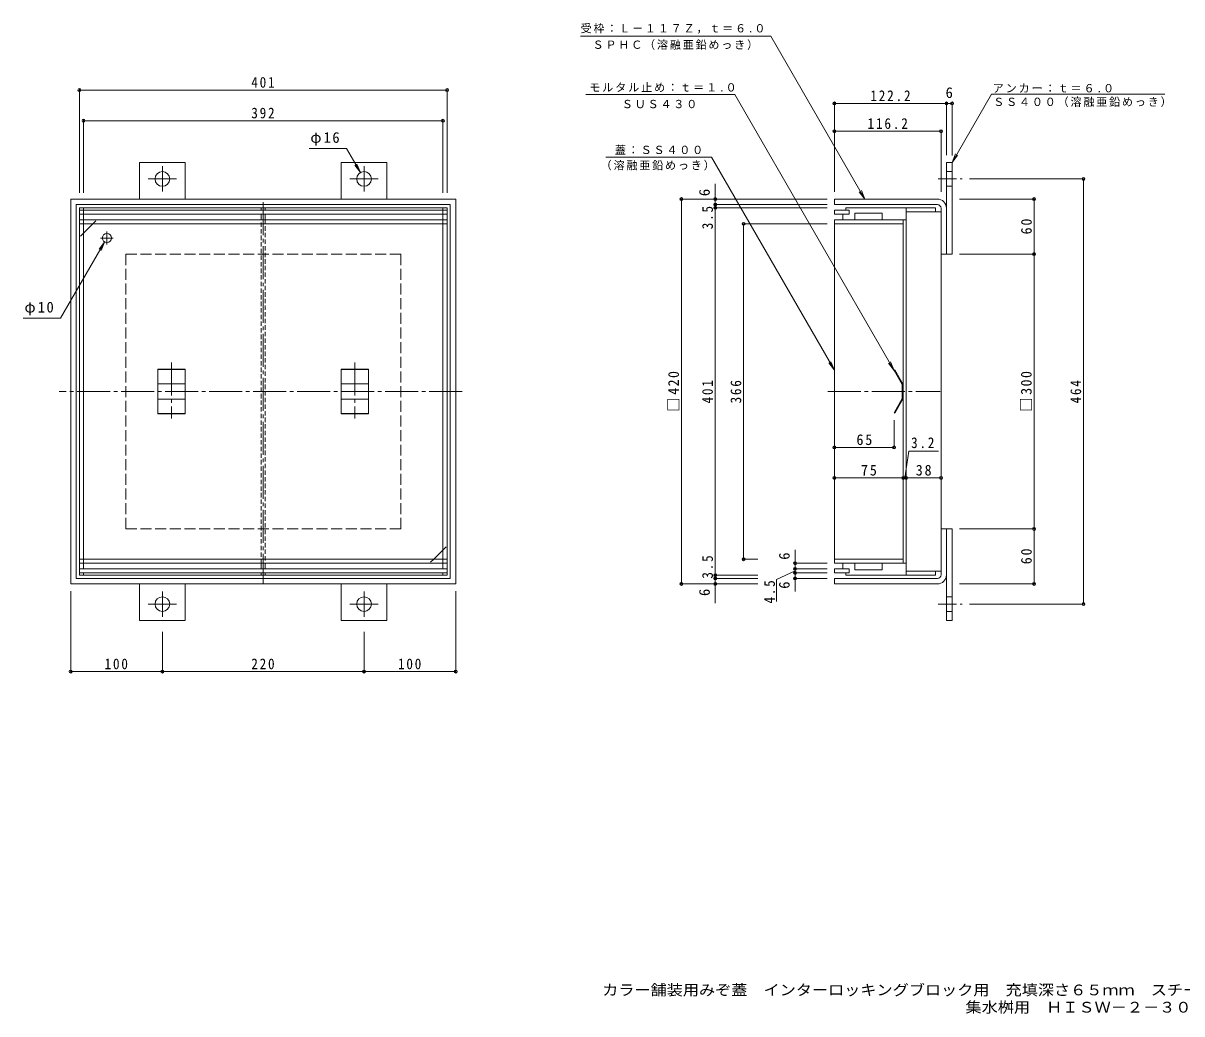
# Model space of a CAD drawing. Units: millimetres, scale not verified. Extents: x -806 to 1117, y -778 to 761.
# Drawn here: x -806 to 457, y -778 to 303 of the extents above; entities that cross this region are included whole.
import ezdxf
from ezdxf.enums import TextEntityAlignment as Align

# ---------------------------------------------------------------- set-up
doc = ezdxf.new("R2010")
doc.units = ezdxf.units.MM
doc.header["$LTSCALE"] = 4
doc.header["$PDMODE"] = 32
doc.header["$PDSIZE"] = 3.2
for name, pattern in [('CHAIN1', [8, 5, -1, 1, -1]), ('CHAIN2', [12, 9, -1, 1, -1]), ('DASHED1', [1.8, 1.2, -0.6]), ('DASHED3', [4, 3, -1])]:
    doc.linetypes.add(name, pattern=pattern)
for name, color, linetype, lineweight in [('0-0_通り芯', 7, 'CHAIN2', 9), ('0-1_躯体', 2, 'DASHED3', 9), ('0-2_仕上', 7, 'Continuous', 9), ('0-3_建具', 4, 'Continuous', 9), ('0-4_その他', 7, 'Continuous', 9), ('0-5_寸法', 7, 'Continuous', 9)]:
    doc.layers.add(name, color=color, linetype=linetype, lineweight=lineweight)
doc.layers.add('F-4_F-4ﾚｲﾔ', color=2, linetype='Continuous')
doc.styles.add('ＭＳ ゴシック', font='')
doc.styles.get('ＭＳ ゴシック').set_extended_font_data('MS Gothic')

msp = doc.modelspace()

# ---------------------------------------------------------------- linework, layer by layer
at = {"layer": '0-0_通り芯'}
for p, q in [((-644.609, -67.254), (-644.609, -128.283)), ((-444.609, -67.254), (-444.609, -128.283)), ((-327.454, -98.776), (-767.155, -98.776)), ((71.379, -98.776), (193.765, -98.776))]:
    msp.add_line(p, q, dxfattribs=at)
at = {"layer": '0-1_躯体'}
msp.add_lwpolyline([(-694.609, -248.776), (-694.609, 51.224), (-394.609, 51.224), (-394.609, -248.776)], close=True, dxfattribs=at)
at = {"layer": '0-2_仕上'}
for p, q in [((-745.109, 231.465), (-745.109, 118.187)), ((-745.109, 230.265), (-344.109, 230.265)), ((-344.109, 231.465), (-344.109, 118.187)), ((-745.109, 101.724), (-745.109, -299.276)), ((-344.109, 101.724), (-745.109, 101.724)), ((-542.359, 99.224), (-542.359, 101.724)), ((-348.609, 101.724), (-348.609, 99.224)), ((-344.109, 101.724), (-348.609, 101.724)), ((-344.109, 101.724), (-344.109, -299.276)), ((90.958, 101.724), (90.958, 99.224)), ((156.658, 101.724), (90.958, 101.724)), ((156.658, 101.724), (156.658, 97.224)), ((-344.109, 99.224), (-745.109, 99.224)), ((-344.109, 94.724), (-745.109, 94.724)), ((-344.109, 88.724), (-745.109, 88.724)), ((-740.609, 94.724), (-740.609, 88.724)), ((-546.859, 88.724), (-546.859, 94.724)), ((-542.359, 88.724), (-542.359, 94.724)), ((-348.609, 94.724), (-348.609, 88.724)), ((78.458, 99.224), (78.458, 94.724)), ((94.458, 99.224), (78.458, 99.224)), ((94.458, 94.724), (78.458, 94.724)), ((156.658, 88.724), (78.458, 88.724)), ((78.458, -286.276), (78.458, 88.724)), ((87.458, 94.724), (87.458, 88.724)), ((94.458, 99.224), (94.458, 94.724)), ((100.658, 95.724), (100.658, 88.724)), ((130.658, 95.724), (100.658, 95.724)), ((130.658, 95.724), (130.658, 88.724)), ((153.458, -286.276), (153.458, 88.724)), ((-344.109, 84.224), (-745.109, 84.224)), ((-740.609, 84.224), (-740.609, -281.776)), ((-730.609, 84.224), (-740.609, 74.224)), ((-348.609, 84.224), (-348.609, -281.776)), ((153.458, 84.224), (78.458, 84.224)), ((-358.609, -281.776), (-348.609, -271.776)), ((-344.109, -281.776), (-745.109, -281.776)), ((-344.109, -286.276), (-745.109, -286.276)), ((-740.609, -292.276), (-740.609, -286.276)), ((-348.609, -292.276), (-348.609, -286.276)), ((153.458, -281.776), (78.458, -281.776)), ((156.658, -286.276), (78.458, -286.276)), ((87.458, -292.276), (87.458, -286.276)), ((100.658, -293.276), (100.658, -286.276)), ((130.658, -293.276), (130.658, -286.276)), ((-344.109, -292.276), (-745.109, -292.276)), ((-344.109, -296.776), (-745.109, -296.776)), ((-542.359, -296.776), (-542.359, -299.276)), ((-348.609, -299.276), (-348.609, -296.776)), ((-344.109, -299.276), (-348.609, -299.276)), ((78.458, -296.776), (78.458, -292.276)), ((94.458, -292.276), (78.458, -292.276)), ((94.458, -296.776), (78.458, -296.776)), ((90.958, -299.276), (90.958, -296.776)), ((156.658, -299.276), (90.958, -299.276)), ((94.458, -296.776), (94.458, -292.276)), ((130.658, -293.276), (100.658, -293.276)), ((156.658, -299.276), (156.658, -294.776))]:
    msp.add_line(p, q, dxfattribs=at)
at = {"layer": '0-2_仕上', "linetype": 'CHAIN2'}
for p, q in [((-544.609, 108.024), (-544.609, -308.599)), ((-708.109, 68.724), (-722.109, 68.724)), ((-715.109, 75.724), (-715.109, 61.724))]:
    msp.add_line(p, q, dxfattribs=at)
at = {"layer": '0-2_仕上', "color": 2}
for p, q in [((156.658, 101.724), (188.659, 101.724)), ((156.658, 101.724), (156.658, -299.276)), ((188.659, 101.724), (188.659, 97.224)), ((-740.609, 88.724), (-740.609, 94.724)), ((-546.859, 88.724), (-546.859, 94.724)), ((-542.359, 88.724), (-542.359, 94.724)), ((-348.609, 88.724), (-348.609, 94.724)), ((194.659, 97.224), (156.658, 97.224)), ((194.659, -294.776), (194.659, 97.224)), ((-740.609, 84.224), (-740.609, 75.724)), ((-348.609, 84.224), (-348.609, 75.724)), ((-740.609, -273.276), (-740.609, -281.776)), ((-348.609, -273.276), (-348.609, -281.776)), ((-740.609, -286.276), (-740.609, -292.276)), ((-546.859, -286.276), (-546.859, -292.276)), ((-542.359, -286.276), (-542.359, -292.276)), ((-348.609, -286.276), (-348.609, -292.276)), ((-344.109, -299.276), (-745.109, -299.276)), ((194.659, -294.776), (156.658, -294.776)), ((156.658, -299.276), (188.659, -299.276)), ((188.659, -299.276), (188.659, -294.776))]:
    msp.add_line(p, q, dxfattribs=at)
at = {"layer": '0-2_仕上', "color": 2, "linetype": 'DASHED1'}
for p, q in [((-740.609, 94.724), (-740.609, 99.224)), ((-740.609, 88.724), (-740.609, 84.224)), ((-546.859, -286.276), (-546.859, 88.724)), ((-542.359, 88.724), (-542.359, -286.276)), ((-348.609, 94.724), (-348.609, 99.224)), ((-348.609, 88.724), (-348.609, 84.224)), ((-740.609, 75.724), (-740.609, -273.276)), ((-348.609, 75.724), (-348.609, -273.276)), ((-740.609, -281.776), (-740.609, -286.276)), ((-348.609, -281.776), (-348.609, -286.276))]:
    msp.add_line(p, q, dxfattribs=at)
at = {"layer": '0-2_仕上', "linetype": 'DASHED1'}
for p, q in [((-730.609, 84.224), (-726.109, 88.724)), ((-740.609, 74.224), (-745.109, 69.725)), ((-348.609, -271.776), (-344.109, -267.276)), ((-358.609, -281.776), (-363.109, -286.276))]:
    msp.add_line(p, q, dxfattribs=at)
at = {"layer": '0-2_仕上', "color": 3}
for p, q in [((-659.609, -74.321), (-659.609, -123.23)), ((-659.609, -74.321), (-629.609, -74.321)), ((-659.609, -74.821), (-629.609, -74.821)), ((-629.609, -123.23), (-629.609, -74.321)), ((-459.609, -123.23), (-459.609, -74.321)), ((-429.609, -74.321), (-459.609, -74.321)), ((-429.609, -74.821), (-459.609, -74.821)), ((-429.609, -74.321), (-429.609, -123.23)), ((143.458, -75.687), (144.325, -75.187)), ((-659.609, -90.41), (-629.609, -90.41)), ((-429.609, -90.41), (-459.609, -90.41)), ((-659.609, -107.142), (-629.609, -107.142)), ((-429.609, -107.142), (-459.609, -107.142)), ((152.458, -106.276), (143.458, -121.864)), ((153.458, -106.544), (144.325, -122.364)), ((-659.609, -122.73), (-629.609, -122.73)), ((-659.609, -123.23), (-629.609, -123.23)), ((-429.609, -122.73), (-459.609, -122.73)), ((-429.609, -123.23), (-459.609, -123.23)), ((143.458, -121.864), (144.325, -122.364))]:
    msp.add_line(p, q, dxfattribs=at)
at = {"layer": '0-2_仕上'}
for points in [[(-745.109, 101.724), (-740.609, 101.724), (-740.609, 99.224)], [(-546.859, 99.224), (-546.859, 101.724), (-542.359, 101.724)], [(-745.109, -299.276), (-740.609, -299.276), (-740.609, -296.776)], [(-546.859, -296.776), (-546.859, -299.276), (-542.359, -299.276)]]:
    msp.add_lwpolyline(points, dxfattribs=at)
at = {"layer": '0-2_仕上', "color": 3}
for points in [[(152.458, -106.276), (152.458, -91.276), (143.458, -75.687)], [(153.458, -106.544), (153.458, -91.008), (144.325, -75.187)]]:
    msp.add_lwpolyline(points, dxfattribs=at)
at = {"layer": '0-2_仕上'}
msp.add_circle((-715.109, 68.724), 5, dxfattribs=at)
for p in [(-745.109, 230.265), (-344.109, 230.265)]:
    msp.add_point(p, dxfattribs=at)
at = {"layer": '0-3_建具'}
for p, q in [((-679.609, 151.224), (-629.609, 151.224)), ((-679.609, 111.224), (-679.609, 151.224)), ((-629.609, 151.224), (-629.609, 111.224)), ((-409.609, 151.224), (-459.609, 151.224)), ((-459.609, 151.224), (-459.609, 111.224)), ((-409.609, 111.224), (-409.609, 151.224)), ((200.658, 151.224), (206.659, 151.224)), ((200.658, 51.224), (200.658, 151.224)), ((200.658, 141.224), (206.659, 141.224)), ((206.659, 51.224), (206.659, 151.224)), ((200.658, 125.224), (206.659, 125.224)), ((190.659, 105.224), (78.459, 105.224)), ((200.658, 51.224), (206.659, 51.224)), ((200.658, -248.776), (206.659, -248.776)), ((200.658, -248.776), (200.658, -348.776)), ((206.659, -248.776), (206.659, -348.776)), ((190.659, -302.776), (78.459, -302.776)), ((-679.609, -308.776), (-679.609, -348.776)), ((-629.609, -348.776), (-629.609, -308.776)), ((-459.609, -348.776), (-459.609, -308.776)), ((-409.609, -308.776), (-409.609, -348.776)), ((200.658, -322.776), (206.659, -322.776)), ((200.658, -338.776), (206.659, -338.776)), ((-679.609, -348.776), (-629.609, -348.776)), ((-409.609, -348.776), (-459.609, -348.776)), ((200.658, -348.776), (206.659, -348.776))]:
    msp.add_line(p, q, dxfattribs=at)
at = {"layer": '0-3_建具', "linetype": 'CHAIN1'}
for p, q in [((-654.609, 133.224), (-654.609, 147.044)), ((-434.609, 133.224), (-434.609, 147.044)), ((-654.609, 133.224), (-670.081, 133.224)), ((-654.609, 133.224), (-639.137, 133.224)), ((-654.609, 133.224), (-654.609, 119.404)), ((-434.609, 133.224), (-450.081, 133.224)), ((-434.609, 133.224), (-434.609, 119.404)), ((-434.609, 133.224), (-419.137, 133.224)), ((191.731, 133.224), (217.67, 133.224)), ((-654.609, -330.776), (-654.609, -316.956)), ((-434.609, -330.776), (-434.609, -316.956)), ((-654.609, -330.776), (-670.081, -330.776)), ((-654.609, -330.776), (-654.609, -344.596)), ((-654.609, -330.776), (-639.137, -330.776)), ((-434.609, -330.776), (-450.081, -330.776)), ((-434.609, -330.776), (-434.609, -344.596)), ((-434.609, -330.776), (-419.137, -330.776)), ((191.731, -330.776), (217.67, -330.776))]:
    msp.add_line(p, q, dxfattribs=at)
at = {"layer": '0-3_建具'}
for points in [[(-754.609, -308.776), (-754.609, 111.224), (-334.609, 111.224), (-334.609, -308.776)], [(-748.609, -302.776), (-748.609, 105.224), (-340.609, 105.224), (-340.609, -302.776)]]:
    msp.add_lwpolyline(points, close=True, dxfattribs=at)
for points in [[(78.459, 105.224), (78.459, 111.224), (190.659, 111.224)], [(194.659, 101.224), (194.659, 51.224), (200.658, 51.224)], [(194.659, -298.776), (194.659, -248.776), (200.658, -248.776)], [(78.459, -302.776), (78.459, -308.776), (190.659, -308.776)]]:
    msp.add_lwpolyline(points, dxfattribs=at)
for centre in [(-654.609, 133.224), (-434.609, 133.224), (-654.609, -330.776), (-434.609, -330.776)]:
    msp.add_circle(centre, 8, dxfattribs=at)
for centre, radius, start, end in [((190.659, 101.224), 10, 0, 90), ((190.659, 101.224), 4, 0, 90), ((190.659, -298.776), 4, 270, 0), ((190.659, -298.776), 10, 270, 0)]:
    msp.add_arc(centre, radius, start, end, dxfattribs=at)
at = {"layer": '0-4_その他'}
for p, q in [((78.459, 216.862), (78.459, 119.224)), ((78.459, 215.662), (200.658, 215.662)), ((200.658, 216.862), (200.658, 159.224)), ((200.658, 215.662), (206.659, 215.662)), ((206.659, 216.862), (206.659, 158.974)), ((-740.609, 197.986), (-740.609, 118.187)), ((-740.609, 196.786), (-348.609, 196.786)), ((-348.609, 197.986), (-348.609, 118.187)), ((78.459, 185.283), (194.659, 185.283)), ((194.659, 186.483), (194.659, 119.224)), ((-438.609, 140.152), (-442.436, 149.391)), ((-51.608, 111.224), (-51.608, 127.711)), ((351.257, 133.224), (225.67, 133.224)), ((350.057, -330.776), (350.057, 133.224)), ((-89.689, 111.224), (70.459, 111.224)), ((-88.489, 111.224), (-88.489, -308.776)), ((-52.808, 105.224), (70.459, 105.224)), ((-52.808, 101.724), (70.459, 101.724)), ((-51.608, 105.224), (-51.608, 111.224)), ((-51.608, 101.724), (-51.608, 105.224)), ((-51.608, -299.276), (-51.608, 101.724)), ((297.396, 111.224), (214.659, 111.224)), ((296.196, 111.224), (296.196, 51.224)), ((-21.852, 84.224), (70.459, 84.224)), ((-20.652, 84.224), (-20.652, -281.776)), ((-765.605, -18.737), (-717.609, 64.394)), ((-717.609, 64.394), (-723.697, 56.461)), ((-717.609, 64.394), (-721.436, 55.155)), ((297.396, 51.224), (214.659, 51.224)), ((296.196, 51.224), (296.196, -248.776)), ((-806.422, -18.737), (-765.605, -18.737)), ((143.458, -160.944), (143.458, -129.864)), ((78.458, -159.744), (143.458, -159.744)), ((78.458, -193.048), (153.458, -193.048)), ((153.458, -193.048), (156.658, -193.048)), ((156.658, -193.048), (194.659, -193.048)), ((297.396, -248.776), (214.659, -248.776)), ((296.196, -248.776), (296.196, -308.776)), ((35.49, -286.276), (35.49, -271.508)), ((-21.852, -281.776), (-5.296, -281.776)), ((34.29, -286.276), (70.459, -286.276)), ((35.49, -292.276), (35.49, -286.276)), ((-52.808, -299.276), (-5.296, -299.276)), ((-52.808, -302.776), (-5.296, -302.776)), ((-51.608, -302.776), (-51.608, -299.276)), ((-51.608, -308.776), (-51.608, -302.776)), ((34.29, -292.276), (70.459, -292.276)), ((34.29, -296.776), (70.459, -296.776)), ((34.29, -302.776), (70.459, -302.776)), ((35.49, -296.776), (35.49, -292.276)), ((35.49, -302.776), (35.49, -296.776)), ((35.49, -302.776), (35.49, -317.05)), ((-89.689, -308.776), (-5.296, -308.776)), ((-51.608, -308.776), (-51.608, -329.929)), ((297.396, -308.776), (214.659, -308.776)), ((-754.609, -405.633), (-754.609, -316.776)), ((-334.609, -405.633), (-334.609, -316.776)), ((351.257, -330.776), (225.67, -330.776)), ((-654.609, -405.633), (-654.609, -361.159)), ((-434.609, -405.633), (-434.609, -361.159)), ((-754.609, -404.433), (-654.609, -404.433)), ((-654.609, -404.433), (-434.609, -404.433)), ((-434.609, -404.433), (-334.609, -404.433))]:
    msp.add_line(p, q, dxfattribs=at)
for points in [[(-494.615, 166.46), (-453.798, 166.46), (-438.609, 140.152), (-444.697, 148.086)], [(155.058, -193.048), (159.459, -164.039), (191.967, -164.039)], [(35.49, -294.526), (15.273, -303.946), (15.273, -327.777)]]:
    msp.add_lwpolyline(points, dxfattribs=at)
for p in [(78.459, 215.662), (200.658, 215.662), (206.659, 215.662), (-740.609, 196.786), (-348.609, 196.786), (78.459, 185.283), (194.659, 185.283), (350.057, 133.224), (-88.489, 111.224), (-51.608, 111.224), (-51.608, 105.224), (-51.608, 101.724), (296.196, 111.224), (-20.652, 84.224), (296.196, 51.224), (78.458, -159.744), (143.458, -159.744), (78.458, -193.048), (153.458, -193.048), (156.658, -193.048), (194.659, -193.048), (296.196, -248.776), (-20.652, -281.776), (35.49, -286.276), (-51.608, -299.276), (-51.608, -302.776), (35.49, -292.276), (35.49, -296.776), (35.49, -302.776), (-88.489, -308.776), (-51.608, -308.776), (296.196, -308.776), (350.057, -330.776), (-754.609, -404.433), (-654.609, -404.433), (-434.609, -404.433), (-334.609, -404.433)]:
    msp.add_point(p, dxfattribs=at)
at = {"layer": '0-5_寸法'}
for p, q in [((-198.478, 288.864), (9.057, 288.864)), ((9.057, 288.864), (111.617, 111.224)), ((-192.872, 225.408), (-30.379, 225.408)), ((-30.379, 225.408), (143.458, -75.687)), ((249.68, 225.738), (206.659, 151.224)), ((249.68, 225.738), (438.712, 225.738)), ((-170.99, 156.885), (-55.679, 156.885)), ((-55.679, 156.885), (78.458, -75.447)), ((206.659, 151.224), (210.485, 160.463)), ((206.659, 151.224), (212.746, 159.158)), ((111.617, 111.224), (105.529, 119.158)), ((111.617, 111.224), (107.79, 120.463)), ((78.458, -75.447), (72.371, -67.513)), ((78.458, -75.447), (74.631, -66.208)), ((143.458, -75.687), (137.371, -67.754)), ((143.458, -75.687), (139.632, -66.449))]:
    msp.add_line(p, q, dxfattribs=at)

# ---------------------------------------------------------------- texts
at = {"layer": '0-2_仕上', "color": 2, "insert": (-557.609, 232.665), "char_height": 11.73, "attachment_point": 7, "style": 'ＭＳ ゴシック'}
msp.add_mtext('\\T1.27;\\W0.9;401', dxfattribs=at)
at = {"layer": '0-4_その他', "color": 2, "style": 'ＭＳ ゴシック'}
msp.add_text('6', height=11.73, dxfattribs=at).set_placement((199.659, 218.062), align=Align.BOTTOM_LEFT)
for p in [(-54.008, 114.423), (33.09, -282.393), (-54.008, -321.981), (33.09, -314.056)]:
    msp.add_text('6', height=11.73, rotation=90, dxfattribs=at).set_placement(p, align=Align.BOTTOM_LEFT)
at = {"layer": '0-4_その他', "color": 2, "char_height": 11.73, "attachment_point": 7, "style": 'ＭＳ ゴシック'}
for s, insert in [('\\T1.28;\\W0.9;122.2', (117.559, 218.062)), ('\\T1.27;\\W0.9;392', (-557.609, 199.186)), ('\\T1.28;\\W0.9;116.2', (114.559, 187.683)), ('\\T1.19;φ16', (-493.168, 169.468)), ('\\T1.19;φ10', (-804.974, -15.729)), ('\\T1.27;\\W0.95;65', (102.458, -157.344)), ('\\T1.27;\\W0.9;3.2', (162.033, -160.66)), ('\\T1.27;\\W0.95;75', (107.458, -190.648)), ('\\T1.27;\\W0.95;38', (167.159, -190.648)), ('\\T1.27;\\W0.9;100', (-717.609, -402.033)), ('\\T1.27;\\W0.9;220', (-557.609, -402.033)), ('\\T1.27;\\W0.9;100', (-397.609, -402.033))]:
    msp.add_mtext(s, dxfattribs=dict(at, insert=insert))
at = {"layer": '0-4_その他', "color": 2, "char_height": 11.73, "attachment_point": 7, "rotation": 90, "style": 'ＭＳ ゴシック'}
for s, insert in [('\\T1.27;\\W0.9;3.5', (-54.008, 78.285)), ('\\T1.27;\\W0.95;60', (293.796, 72.724)), ('\\T1.21;\\W0.95;□420', (-90.889, -120.776)), ('\\T1.27;\\W0.9;401', (-54.008, -111.776)), ('\\T1.27;\\W0.9;366', (-23.052, -111.776)), ('\\T1.21;\\W0.95;□300', (293.796, -120.776)), ('\\T1.27;\\W0.9;464', (347.657, -111.776)), ('\\T1.27;\\W0.95;60', (293.796, -287.276)), ('\\T1.27;\\W0.9;3.5', (-54.008, -303.006)), ('\\T1.27;\\W0.9;4.5', (13.632, -330.156))]:
    msp.add_mtext(s, dxfattribs=dict(at, insert=insert))
at = {"layer": '0-5_寸法', "char_height": 8.798, "attachment_point": 7, "style": 'ＭＳ ゴシック'}
for s, insert in [('\\T1.17;受枠：Ｌ－１１７Ｚ，ｔ＝６.０', (-198.41, 291.824)), ('\\T1.17;ＳＰＨＣ（溶融亜鉛めっき）', (-185.337, 274.046)), ('\\T1.18;モルタル止め：ｔ＝１.０', (-188.967, 228.113)), ('\\T1.18;アンカー：ｔ＝６.０', (251.072, 227.3)), ('\\T1.17;ＳＵＳ４３０', (-153.433, 210.306)), ('\\T1.17;ＳＳ４００（溶融亜鉛めっき）', (251.662, 211.684)), ('\\T1.17;蓋：ＳＳ４００', (-161.001, 159.896)), ('\\T1.17;（溶融亜鉛めっき）', (-176.503, 142.466))]:
    msp.add_mtext(s, dxfattribs=dict(at, insert=insert))
at = {"layer": 'F-4_F-4ﾚｲﾔ', "style": 'ＭＳ ゴシック', "width": 1.1}
for s, p in [('カラー舗装用みぞ蓋\u3000インターロッキングブロック用\u3000充填深さ６５ｍｍ\u3000スチール製', (-174.903, -761.267)), ('集水桝用\u3000ＨＩＳＷ－２－３００－Ｚ', (221.382, -780.096))]:
    msp.add_text(s, height=11.73, dxfattribs=at).set_placement(p, align=Align.BOTTOM_LEFT)

doc.saveas('drawing.dxf')
